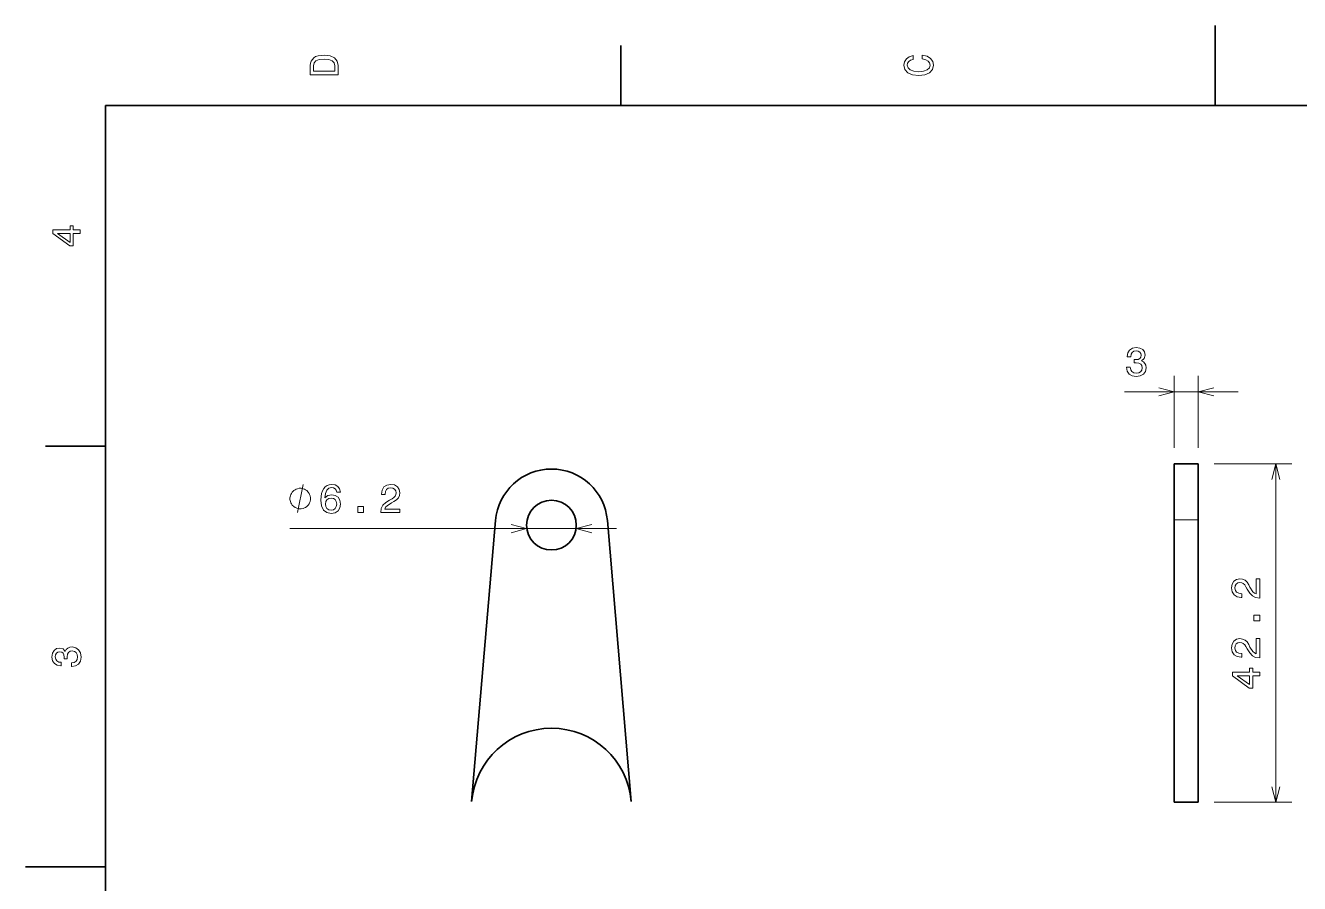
# Model space of a CAD drawing. Extents: x 0 to 297, y 0 to 210.
# Drawn here: x 0 to 159, y 102.9 to 210 of the extents above; entities that cross this region are included whole.
import ezdxf

# ---------------------------------------------------------------- set-up
doc = ezdxf.new("R2010")
doc.units = 0

msp = doc.modelspace()

# ---------------------------------------------------------------- linework, layer by layer
at = {"color": 7, "lineweight": 35, "ltscale": 0.25}
for p, q in [((148.5, 200), (148.5, 210)), ((10, 105), (0, 105))]:
    msp.add_line(p, q, dxfattribs=at)
at = {"color": 7, "lineweight": 35, "ltscale": 0.1875}
for p, q in [((74.300003, 200), (74.300003, 207.5)), ((10, 157.5), (2.5, 157.5))]:
    msp.add_line(p, q, dxfattribs=at)
at = {"color": 7, "lineweight": 35}
for p, q in [((287, 200), (10, 200)), ((10, 200), (10, 10)), ((55.68837, 113.128464), (58.677551, 148.229233)), ((72.62706, 148.229233), (75.616241, 113.128464)), ((143.375748, 148.277161), (143.375748, 113.049332)), ((146.375748, 148.277161), (146.375748, 113.049332))]:
    msp.add_line(p, q, dxfattribs=at)
at = {"color": 7, "lineweight": 13, "ltscale": 0.224826}
for p, q in [((143.375748, 157.277161), (143.375748, 166.270203)), ((146.375748, 157.277161), (146.375748, 166.270203))]:
    msp.add_line(p, q, dxfattribs=at)
at = {"color": 7, "lineweight": 13, "ltscale": 0.354949}
msp.add_line((151.375748, 164.270203), (137.177795, 164.270203), dxfattribs=at)
at = {"color": 7, "lineweight": 35, "ltscale": 0.175}
for p, q in [((143.375748, 155.277161), (143.375748, 148.277161)), ((146.375748, 155.277161), (146.375748, 148.277161))]:
    msp.add_line(p, q, dxfattribs=at)
at = {"color": 7, "lineweight": 35, "ltscale": 0.075}
for p, q in [((146.375748, 155.277161), (143.375748, 155.277161)), ((146.375748, 113.049332), (143.375748, 113.049332))]:
    msp.add_line(p, q, dxfattribs=at)
at = {"color": 7, "lineweight": 13, "ltscale": 0.242086}
for p, q in [((148.375748, 155.277161), (158.059189, 155.277161)), ((148.375748, 113.049332), (158.059189, 113.049332))]:
    msp.add_line(p, q, dxfattribs=at)
at = {"color": 7, "lineweight": 13}
for p, q in [((156.059189, 113.049332), (156.059189, 155.277161)), ((33.011688, 147.194321), (73.752304, 147.194321))]:
    msp.add_line(p, q, dxfattribs=at)
at = {"color": 7, "lineweight": 13, "ltscale": 0.075}
msp.add_line((146.375748, 148.277161), (143.375748, 148.277161), dxfattribs=at)
at = {"color": 7, "lineweight": 13}
for points in [[(35.533215, 204.994965), (35.533215, 203.829971), (39.033215, 203.829971), (39.033215, 204.994965), (38.922264, 205.544678), (38.584366, 205.953171), (38.034657, 206.205338), (37.283215, 206.296112), (36.516644, 206.215424), (36.21405, 206.114563), (35.971977, 205.973343), (35.644165, 205.56485), (35.563473, 205.297562)], [(35.951801, 204.959656), (36.027451, 205.342941), (36.259438, 205.605194), (36.672985, 205.761536), (37.283215, 205.811966), (37.873272, 205.756485), (38.286816, 205.600143), (38.533936, 205.332855), (38.614628, 204.959656), (38.614628, 204.298996), (35.951801, 204.298996)], [(111.93206, 205.817017), (112.35569, 205.716141), (112.658287, 205.549713), (112.844887, 205.317734), (112.905403, 205.045395), (112.814629, 204.71759), (112.54229, 204.460388), (112.098488, 204.28891), (111.483215, 204.233429), (110.872986, 204.28891), (110.424141, 204.455338), (110.151802, 204.71254), (110.055984, 205.045395), (110.106415, 205.287476), (110.247627, 205.494247), (110.474571, 205.655624), (110.787247, 205.766571), (110.787247, 206.245682), (110.308144, 206.094391), (109.94503, 205.832138), (109.718086, 205.474075), (109.637398, 205.045395), (109.763474, 204.510818), (110.116501, 204.10231), (110.696472, 203.840057), (111.483215, 203.749283), (112.269958, 203.840057), (112.84993, 204.10231), (113.208, 204.510818), (113.329041, 205.045395), (113.233215, 205.51442), (112.965927, 205.892654), (112.527161, 206.159943), (111.93206, 206.301163)], [(6.833213, 184.02739), (6.833213, 184.481277), (5.965778, 184.481277), (5.965778, 184.98056), (5.56232, 184.98056), (5.56232, 184.481277), (3.408862, 184.481277), (3.408862, 184.022339), (5.521974, 182.489197), (5.965778, 182.489197), (5.965778, 184.02739)], [(5.56232, 182.912827), (3.993876, 184.02739), (5.56232, 184.02739)], [(137.424911, 167.369629), (137.424911, 167.33432), (137.505615, 166.850174), (137.742645, 166.487061), (138.115845, 166.255066), (138.610077, 166.169342), (139.134567, 166.255066), (139.527939, 166.476974), (139.780106, 166.830002), (139.87088, 167.28389), (139.830536, 167.581436), (139.719589, 167.823517), (139.538025, 168.010117), (139.295959, 168.146286), (139.623764, 168.41861), (139.739761, 168.852341), (139.664108, 169.245712), (139.44725, 169.543259), (139.094223, 169.729858), (138.610077, 169.795425), (138.156189, 169.714722), (137.808197, 169.492828), (137.581253, 169.139801), (137.505615, 168.670776), (137.505615, 168.635483), (137.954453, 168.635483), (137.994797, 168.958237), (138.125931, 169.190231), (138.337738, 169.331436), (138.6353, 169.381866), (138.897537, 169.341522), (139.089188, 169.235626), (139.205185, 169.064148), (139.250565, 168.832169), (139.205185, 168.585037), (139.084137, 168.41861), (138.87233, 168.317749), (138.584854, 168.287491), (138.388168, 168.292542), (138.388168, 167.894119), (138.6353, 167.904205), (138.953018, 167.858826), (139.190048, 167.737778), (139.331253, 167.541092), (139.381699, 167.28389), (139.326218, 166.991379), (139.179962, 166.774521), (138.947968, 166.638351), (138.640335, 166.592972), (138.322617, 166.643402), (138.090622, 166.794693), (137.944366, 167.036774), (137.888901, 167.369629)], [(39.30674, 151.751236), (39.210922, 152.159729), (38.989021, 152.462326), (38.64608, 152.653976), (38.202274, 152.719528), (37.904724, 152.684235), (37.647522, 152.588409), (37.420574, 152.432068), (37.228931, 152.210175), (37.077637, 151.932785), (36.966682, 151.594894), (36.89608, 151.196472), (36.875908, 150.747635), (36.956596, 150.031494), (37.203716, 149.512039), (37.602131, 149.199356), (38.146797, 149.09346), (38.635994, 149.184235), (39.009193, 149.421265), (39.251266, 149.794464), (39.337002, 150.268524), (39.251266, 150.747635), (39.019279, 151.115784), (38.661209, 151.347778), (38.217407, 151.428467), (37.738297, 151.327606), (37.380226, 151.040146), (37.455879, 151.594894), (37.61726, 151.993301), (37.86438, 152.230347), (38.207321, 152.311035), (38.45948, 152.270691), (38.651123, 152.16478), (38.777203, 151.988266), (38.842766, 151.751236)], [(44.337868, 149.194321), (46.743484, 149.194321), (46.743484, 149.628036), (44.842186, 149.628036), (44.948097, 149.865067), (45.129654, 150.061752), (45.689453, 150.419815), (45.987, 150.571121), (46.319855, 150.787979), (46.556885, 151.040146), (46.693054, 151.337692), (46.743484, 151.675583), (46.657753, 152.099213), (46.420719, 152.432068), (46.057606, 152.64389), (45.588585, 152.719528), (45.104439, 152.633804), (44.736282, 152.396774), (44.499249, 152.018524), (44.418556, 151.519241), (44.418556, 151.448639), (44.877491, 151.448639), (44.877491, 151.488983), (44.922882, 151.831924), (45.059048, 152.084091), (45.275906, 152.245468), (45.56337, 152.300949), (45.855877, 152.250519), (46.072739, 152.124435), (46.213947, 151.92775), (46.264381, 151.680634), (46.229076, 151.448639), (46.133255, 151.251953), (45.97187, 151.08049), (45.749969, 150.929184), (45.452419, 150.767807), (44.958183, 150.455124), (44.610199, 150.122269), (44.403427, 149.718811), (44.337868, 149.209442)], [(35.578354, 150.944321), (35.578354, 151.060989), (35.52002, 151.294312), (35.461685, 151.469315), (35.403355, 151.585983), (35.28669, 151.760986), (35.111687, 151.935989), (34.936687, 152.052643), (34.820023, 152.110977), (34.64502, 152.169312), (34.41169, 152.227646), (34.295021, 152.227646), (34.178352, 152.227646), (33.945023, 152.169312), (33.77002, 152.110977), (33.653355, 152.052643), (33.478355, 151.935989), (33.303356, 151.760986), (33.186687, 151.585983), (33.128353, 151.469315), (33.070023, 151.294312), (33.011688, 151.060989), (33.011688, 150.944321), (33.011688, 150.827652), (33.070023, 150.594315), (33.128353, 150.419312), (33.186687, 150.302658), (33.303356, 150.127655), (33.478355, 149.952652), (33.653355, 149.835983), (33.77002, 149.777649), (33.945023, 149.719315), (34.178352, 149.66098), (34.295021, 149.66098), (34.41169, 149.66098), (34.64502, 149.719315), (34.820023, 149.777649), (34.936687, 149.835983), (35.111687, 149.952652), (35.28669, 150.127655), (35.403355, 150.302658), (35.461685, 150.419312), (35.52002, 150.594315), (35.578354, 150.827652)], [(38.847809, 150.263489), (38.792336, 149.945755), (38.651123, 149.70369), (38.424179, 149.542297), (38.141754, 149.491867), (37.844208, 149.542297), (37.61726, 149.698639), (37.471008, 149.94072), (37.425617, 150.258438), (37.476051, 150.571121), (37.61726, 150.808151), (37.849251, 150.959442), (38.16193, 151.014923), (38.434265, 150.959442), (38.651123, 150.813187), (38.792336, 150.576157)], [(41.484406, 149.194321), (42.180374, 149.194321), (42.180374, 149.945755), (41.484406, 149.945755)], [(154.059189, 138.536728), (154.059189, 140.942352), (153.625473, 140.942352), (153.625473, 139.041061), (153.388428, 139.146957), (153.191742, 139.328522), (152.833679, 139.888321), (152.682388, 140.185867), (152.46553, 140.518723), (152.213364, 140.755753), (151.915817, 140.891922), (151.577911, 140.942352), (151.154282, 140.856613), (150.821426, 140.619583), (150.609619, 140.25647), (150.533966, 139.78746), (150.619705, 139.303299), (150.856735, 138.93515), (151.23497, 138.69812), (151.734253, 138.617432), (151.804855, 138.617432), (151.804855, 139.076355), (151.764511, 139.076355), (151.42157, 139.12175), (151.169418, 139.257919), (151.008026, 139.474777), (150.95256, 139.762238), (151.002991, 140.054749), (151.129074, 140.271606), (151.32576, 140.412811), (151.572876, 140.463242), (151.804855, 140.427948), (152.001541, 140.332123), (152.173019, 140.170746), (152.32431, 139.948837), (152.485703, 139.651291), (152.79837, 139.157043), (153.131226, 138.809067), (153.534683, 138.602295), (154.044052, 138.536728)], [(154.059189, 135.683273), (154.059189, 136.379242), (153.307739, 136.379242), (153.307739, 135.683273)], [(5.73379, 129.979111), (5.769093, 129.979111), (6.253242, 130.059799), (6.616354, 130.296829), (6.848343, 130.670029), (6.934078, 131.164276), (6.848343, 131.688766), (6.626441, 132.082138), (6.273415, 132.334305), (5.819525, 132.425079), (5.521974, 132.384735), (5.279899, 132.273788), (5.0933, 132.092224), (4.957133, 131.850143), (4.684798, 132.177963), (4.251081, 132.293961), (3.857709, 132.218307), (3.560158, 132.00145), (3.373559, 131.648422), (3.307997, 131.164276), (3.388689, 130.710388), (3.610591, 130.362396), (3.963617, 130.135452), (4.432637, 130.059799), (4.46794, 130.059799), (4.46794, 130.508652), (4.145173, 130.548996), (3.913184, 130.680115), (3.771974, 130.891937), (3.721542, 131.189484), (3.761888, 131.451736), (3.867795, 131.643372), (4.039265, 131.759369), (4.271254, 131.804764), (4.518372, 131.759369), (4.684798, 131.638336), (4.785663, 131.426514), (4.815922, 131.139053), (4.810879, 130.942368), (5.209294, 130.942368), (5.199208, 131.189484), (5.244596, 131.507217), (5.365634, 131.744247), (5.56232, 131.885452), (5.819525, 131.935883), (6.112032, 131.880417), (6.328891, 131.734161), (6.465058, 131.502167), (6.510447, 131.194534), (6.460014, 130.876801), (6.308718, 130.644821), (6.066643, 130.498566), (5.73379, 130.443085)], [(154.059189, 131.064682), (154.059189, 133.470306), (153.625473, 133.470306), (153.625473, 131.569016), (153.388428, 131.674911), (153.191742, 131.856476), (152.833679, 132.416275), (152.682388, 132.713821), (152.46553, 133.046677), (152.213364, 133.283707), (151.915817, 133.419876), (151.577911, 133.470306), (151.154282, 133.384567), (150.821426, 133.147537), (150.609619, 132.784424), (150.533966, 132.315414), (150.619705, 131.831253), (150.856735, 131.463104), (151.23497, 131.226074), (151.734253, 131.145386), (151.804855, 131.145386), (151.804855, 131.604309), (151.764511, 131.604309), (151.42157, 131.649704), (151.169418, 131.785873), (151.008026, 132.002731), (150.95256, 132.290192), (151.002991, 132.582703), (151.129074, 132.799561), (151.32576, 132.940765), (151.572876, 132.991196), (151.804855, 132.955902), (152.001541, 132.860077), (152.173019, 132.6987), (152.32431, 132.476791), (152.485703, 132.179245), (152.79837, 131.685013), (153.131226, 131.337021), (153.534683, 131.130249), (154.044052, 131.064682)], [(154.059189, 128.836594), (154.059189, 129.290482), (153.191742, 129.290482), (153.191742, 129.789764), (152.788284, 129.789764), (152.788284, 129.290482), (150.634827, 129.290482), (150.634827, 128.831543), (152.74794, 127.298409), (153.191742, 127.298409), (153.191742, 128.836594)], [(152.788284, 127.722038), (151.219849, 128.836594), (152.788284, 128.836594)]]:
    msp.add_lwpolyline(points, close=True, dxfattribs=at)
for points in [[(141.443893, 163.752563), (143.375748, 164.270203), (141.443893, 164.787842)], [(148.307602, 164.787842), (146.375748, 164.270203), (148.307602, 163.752563)], [(156.576828, 153.345306), (156.059189, 155.277161), (155.54155, 153.345306)], [(33.945023, 149.194321), (34.64502, 152.694321)], [(60.620453, 146.676682), (62.552307, 147.194321), (60.620453, 147.71196)], [(70.684158, 147.71196), (68.752304, 147.194321), (70.684158, 146.676682)], [(155.54155, 114.981186), (156.059189, 113.049332), (156.576828, 114.981186)]]:
    msp.add_lwpolyline(points, dxfattribs=at)
at = {"color": 7, "lineweight": 35}
msp.add_circle((65.652306, 147.635269), 3.1, dxfattribs=at)
for centre, radius in [((65.652306, 147.635269), 7), ((65.652306, 112.27993), 10)]:
    msp.add_arc(centre, radius, 4.867561, 175.132443, dxfattribs=at)

doc.saveas('drawing.dxf')
